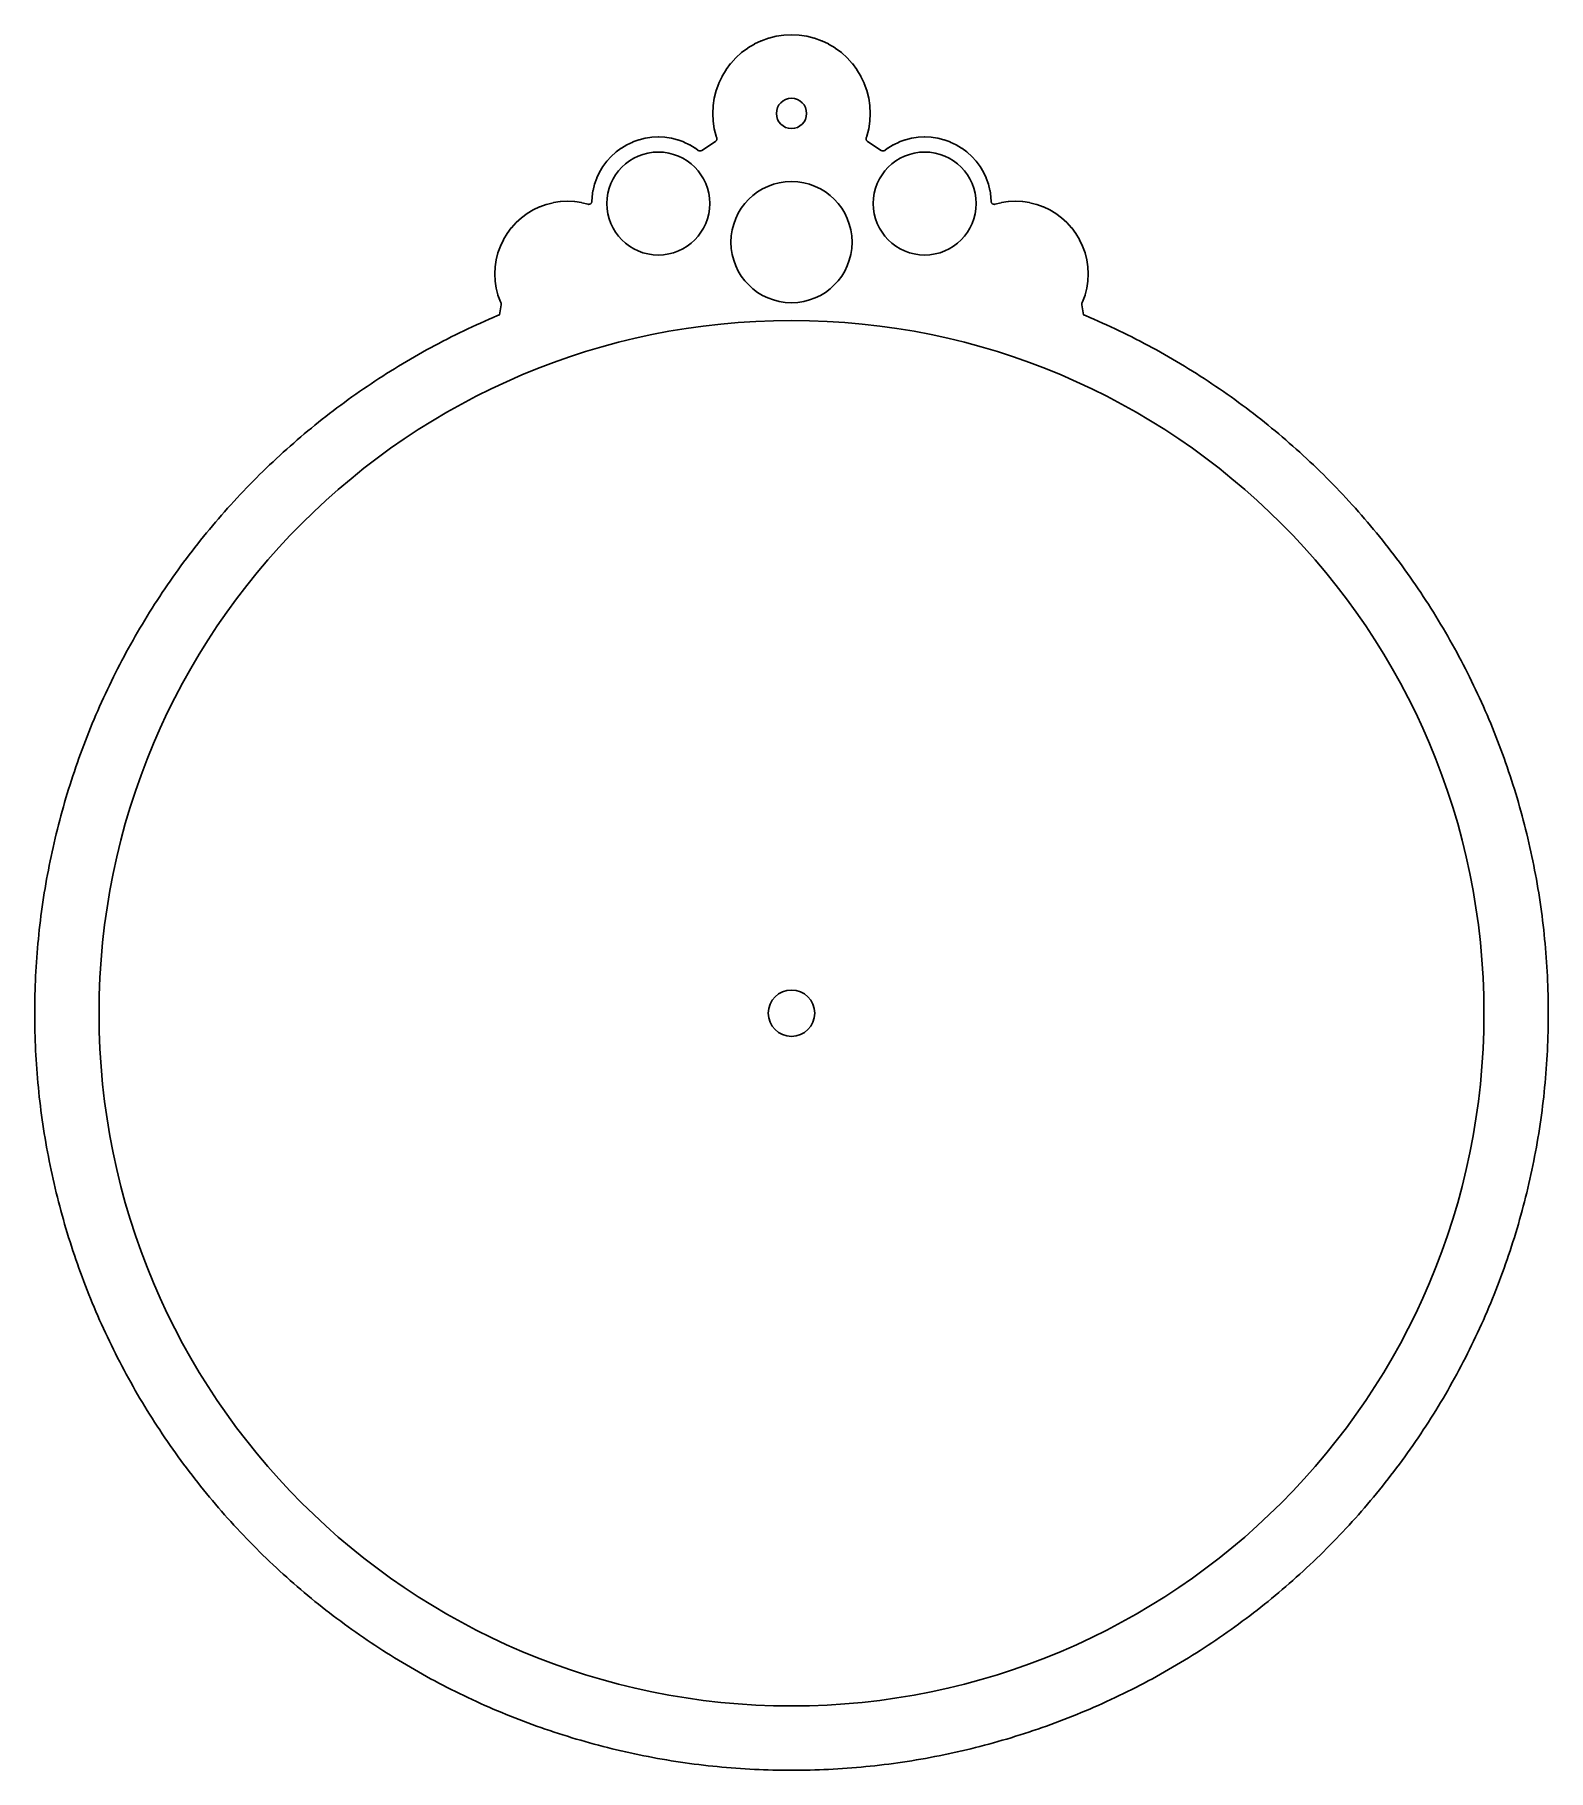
# Model space of a CAD drawing. Header units: millimetres. Extents: x -75 to 75, y -75 to 97.
import ezdxf

# ---------------------------------------------------------------- set-up
doc = ezdxf.new("R2010")
doc.units = ezdxf.units.MM
for name, color, linetype in [('CUT_INNER', 6, 'Continuous'), ('CUT_OUTER', 1, 'Continuous'), ('GUIDE', 3, 'Continuous')]:
    doc.layers.add(name, color=color, linetype=linetype)

msp = doc.modelspace()

# ---------------------------------------------------------------- linework, layer by layer
at = {"layer": 'CUT_INNER'}
for centre, radius in [((0, 89.1386), 1.5), ((-13.2, 80.2136), 5.1), ((13.2, 80.2136), 5.1), ((0, 76.3886), 6), ((0, 0), 2.3)]:
    msp.add_circle(centre, radius, dxfattribs=at)
at = {"layer": 'CUT_OUTER'}
msp.add_lwpolyline([(74.9986, -0.4602), (74.9944, -0.9204), (74.9873, -1.3805), (74.9774, -1.8406), (74.9647, -2.3006), (74.9492, -2.7605), (74.9308, -3.2204), (74.9097, -3.6801), (74.8857, -4.1396), (74.8589, -4.5991), (74.8292, -5.0583), (74.7968, -5.5173), (74.7615, -5.9762), (74.7234, -6.4348), (74.6826, -6.8932), (74.6389, -7.3513), (74.5923, -7.8091), (74.543, -8.2667), (74.4909, -8.7239), (74.436, -9.1808), (74.3782, -9.6374), (74.3177, -10.0936), (74.2544, -10.5494), (74.1882, -11.0048), (74.1193, -11.4598), (74.0476, -11.9144), (73.9731, -12.3685), (73.8958, -12.8221), (73.8158, -13.2753), (73.7329, -13.728), (73.6473, -14.1801), (73.5589, -14.6318), (73.4677, -15.0828), (73.3738, -15.5334), (73.2771, -15.9833), (73.1777, -16.4326), (73.0755, -16.8813), (72.9705, -17.3294), (72.8628, -17.7768), (72.7523, -18.2235), (72.6392, -18.6696), (72.5232, -19.1149), (72.4046, -19.5596), (72.2832, -20.0035), (72.1591, -20.4466), (72.0323, -20.889), (71.9028, -21.3306), (71.7705, -21.7714), (71.6356, -22.2113), (71.498, -22.6504), (71.3576, -23.0887), (71.2146, -23.5261), (71.0689, -23.9627), (70.9205, -24.3983), (70.7695, -24.833), (70.6158, -25.2667), (70.4594, -25.6996), (70.3004, -26.1314), (70.1388, -26.5623), (69.9745, -26.9921), (69.8075, -27.421), (69.638, -27.8488), (69.4658, -28.2756), (69.291, -28.7013), (69.1136, -29.1259), (68.9335, -29.5494), (68.7509, -29.9718), (68.5657, -30.3931), (68.378, -30.8132), (68.1876, -31.2322), (67.9947, -31.65), (67.7992, -32.0666), (67.6012, -32.482), (67.4006, -32.8962), (67.1975, -33.3092), (66.9918, -33.7208), (66.7837, -34.1313), (66.573, -34.5404), (66.3598, -34.9482), (66.1441, -35.3548), (65.9259, -35.7599), (65.7053, -36.1638), (65.4821, -36.5663), (65.2565, -36.9674), (65.0285, -37.3671), (64.798, -37.7654), (64.565, -38.1623), (64.3296, -38.5577), (64.0918, -38.9517), (63.8516, -39.3442), (63.609, -39.7353), (63.364, -40.1248), (63.1166, -40.5129), (62.8669, -40.8994), (62.6147, -41.2843), (62.3602, -41.6678), (62.1034, -42.0496), (61.8442, -42.4299), (61.5827, -42.8086), (61.3189, -43.1856), (61.0527, -43.561), (60.7843, -43.9348), (60.5136, -44.307), (60.2406, -44.6774), (59.9653, -45.0462), (59.6878, -45.4133), (59.408, -45.7787), (59.126, -46.1424), (58.8417, -46.5043), (58.5553, -46.8645), (58.2666, -47.2229), (57.9758, -47.5795), (57.6828, -47.9343), (57.3875, -48.2874), (57.0902, -48.6386), (56.7907, -48.988), (56.489, -49.3355), (56.1852, -49.6812), (55.8793, -50.025), (55.5713, -50.3669), (55.2612, -50.707), (54.9491, -51.0451), (54.6348, -51.3813), (54.3185, -51.7155), (54.0002, -52.0479), (53.6798, -52.3782), (53.3574, -52.7066), (53.033, -53.033), (52.7066, -53.3574), (52.3782, -53.6798), (52.0479, -54.0002), (51.7155, -54.3185), (51.3813, -54.6348), (51.0451, -54.9491), (50.707, -55.2612), (50.3669, -55.5713), (50.025, -55.8793), (49.6812, -56.1852), (49.3355, -56.489), (48.988, -56.7907), (48.6386, -57.0902), (48.2874, -57.3875), (47.9343, -57.6828), (47.5795, -57.9758), (47.2229, -58.2666), (46.8645, -58.5553), (46.5043, -58.8417), (46.1424, -59.126), (45.7787, -59.408), (45.4133, -59.6878), (45.0462, -59.9653), (44.6774, -60.2406), (44.307, -60.5136), (43.9348, -60.7843), (43.561, -61.0527), (43.1856, -61.3189), (42.8086, -61.5827), (42.4299, -61.8442), (42.0496, -62.1034), (41.6678, -62.3602), (41.2843, -62.6147), (40.8994, -62.8669), (40.5129, -63.1166), (40.1248, -63.364), (39.7353, -63.609), (39.3442, -63.8516), (38.9517, -64.0918), (38.5577, -64.3296), (38.1623, -64.565), (37.7654, -64.798), (37.3671, -65.0285), (36.9674, -65.2565), (36.5663, -65.4821), (36.1638, -65.7053), (35.7599, -65.9259), (35.3548, -66.1441), (34.9482, -66.3598), (34.5404, -66.573), (34.1313, -66.7837), (33.7208, -66.9918), (33.3092, -67.1975), (32.8962, -67.4006), (32.482, -67.6012), (32.0666, -67.7992), (31.65, -67.9947), (31.2322, -68.1876), (30.8132, -68.378), (30.3931, -68.5657), (29.9718, -68.7509), (29.5494, -68.9335), (29.1259, -69.1136), (28.7013, -69.291), (28.2756, -69.4658), (27.8488, -69.638), (27.421, -69.8075), (26.9921, -69.9745), (26.5623, -70.1388), (26.1314, -70.3004), (25.6996, -70.4594), (25.2667, -70.6158), (24.833, -70.7695), (24.3983, -70.9205), (23.9627, -71.0689), (23.5261, -71.2146), (23.0887, -71.3576), (22.6504, -71.498), (22.2113, -71.6356), (21.7714, -71.7705), (21.3306, -71.9028), (20.889, -72.0323), (20.4466, -72.1591), (20.0035, -72.2832), (19.5596, -72.4046), (19.1149, -72.5232), (18.6696, -72.6392), (18.2235, -72.7523), (17.7768, -72.8628), (17.3294, -72.9705), (16.8813, -73.0755), (16.4326, -73.1777), (15.9833, -73.2771), (15.5334, -73.3738), (15.0828, -73.4677), (14.6318, -73.5589), (14.1801, -73.6473), (13.728, -73.7329), (13.2753, -73.8158), (12.8221, -73.8958), (12.3685, -73.9731), (11.9144, -74.0476), (11.4598, -74.1193), (11.0048, -74.1882), (10.5494, -74.2544), (10.0936, -74.3177), (9.6374, -74.3782), (9.1808, -74.436), (8.7239, -74.4909), (8.2667, -74.543), (7.8091, -74.5923), (7.3513, -74.6389), (6.8932, -74.6826), (6.4348, -74.7234), (5.9762, -74.7615), (5.5173, -74.7968), (5.0583, -74.8292), (4.5991, -74.8589), (4.1396, -74.8857), (3.6801, -74.9097), (3.2204, -74.9308), (2.7605, -74.9492), (2.3006, -74.9647), (1.8406, -74.9774), (1.3805, -74.9873), (0.9204, -74.9944), (0.4602, -74.9986), (0, -75), (-0.4602, -74.9986), (-0.9204, -74.9944), (-1.3805, -74.9873), (-1.8406, -74.9774), (-2.3006, -74.9647), (-2.7605, -74.9492), (-3.2204, -74.9308), (-3.6801, -74.9097), (-4.1396, -74.8857), (-4.5991, -74.8589), (-5.0583, -74.8292), (-5.5173, -74.7968), (-5.9762, -74.7615), (-6.4348, -74.7234), (-6.8932, -74.6826), (-7.3513, -74.6389), (-7.8091, -74.5923), (-8.2667, -74.543), (-8.7239, -74.4909), (-9.1808, -74.436), (-9.6374, -74.3782), (-10.0936, -74.3177), (-10.5494, -74.2544), (-11.0048, -74.1882), (-11.4598, -74.1193), (-11.9144, -74.0476), (-12.3685, -73.9731), (-12.8221, -73.8958), (-13.2753, -73.8158), (-13.728, -73.7329), (-14.1801, -73.6473), (-14.6318, -73.5589), (-15.0828, -73.4677), (-15.5334, -73.3738), (-15.9833, -73.2771), (-16.4326, -73.1777), (-16.8813, -73.0755), (-17.3294, -72.9705), (-17.7768, -72.8628), (-18.2235, -72.7523), (-18.6696, -72.6392), (-19.1149, -72.5232), (-19.5596, -72.4046), (-20.0035, -72.2832), (-20.4466, -72.1591), (-20.889, -72.0323), (-21.3306, -71.9028), (-21.7714, -71.7705), (-22.2113, -71.6356), (-22.6504, -71.498), (-23.0887, -71.3576), (-23.5261, -71.2146), (-23.9627, -71.0689), (-24.3983, -70.9205), (-24.833, -70.7695), (-25.2667, -70.6158), (-25.6996, -70.4594), (-26.1314, -70.3004), (-26.5623, -70.1388), (-26.9921, -69.9745), (-27.421, -69.8075), (-27.8488, -69.638), (-28.2756, -69.4658), (-28.7013, -69.291), (-29.1259, -69.1136), (-29.5494, -68.9335), (-29.9718, -68.7509), (-30.3931, -68.5657), (-30.8132, -68.378), (-31.2322, -68.1876), (-31.65, -67.9947), (-32.0666, -67.7992), (-32.482, -67.6012), (-32.8962, -67.4006), (-33.3092, -67.1975), (-33.7208, -66.9918), (-34.1313, -66.7837), (-34.5404, -66.573), (-34.9482, -66.3598), (-35.3548, -66.1441), (-35.7599, -65.9259), (-36.1638, -65.7053), (-36.5663, -65.4821), (-36.9674, -65.2565), (-37.3671, -65.0285), (-37.7654, -64.798), (-38.1623, -64.565), (-38.5577, -64.3296), (-38.9517, -64.0918), (-39.3442, -63.8516), (-39.7353, -63.609), (-40.1248, -63.364), (-40.5129, -63.1166), (-40.8994, -62.8669), (-41.2843, -62.6147), (-41.6678, -62.3602), (-42.0496, -62.1034), (-42.4299, -61.8442), (-42.8086, -61.5827), (-43.1856, -61.3189), (-43.561, -61.0527), (-43.9348, -60.7843), (-44.307, -60.5136), (-44.6774, -60.2406), (-45.0462, -59.9653), (-45.4133, -59.6878), (-45.7787, -59.408), (-46.1424, -59.126), (-46.5043, -58.8417), (-46.8645, -58.5553), (-47.2229, -58.2666), (-47.5795, -57.9758), (-47.9343, -57.6828), (-48.2874, -57.3875), (-48.6386, -57.0902), (-48.988, -56.7907), (-49.3355, -56.489), (-49.6812, -56.1852), (-50.025, -55.8793), (-50.3669, -55.5713), (-50.707, -55.2612), (-51.0451, -54.9491), (-51.3813, -54.6348), (-51.7155, -54.3185), (-52.0479, -54.0002), (-52.3782, -53.6798), (-52.7066, -53.3574), (-53.033, -53.033), (-53.3574, -52.7066), (-53.6798, -52.3782), (-54.0002, -52.0479), (-54.3185, -51.7155), (-54.6348, -51.3813), (-54.9491, -51.0451), (-55.2612, -50.707), (-55.5713, -50.3669), (-55.8793, -50.025), (-56.1852, -49.6812), (-56.489, -49.3355), (-56.7907, -48.988), (-57.0902, -48.6386), (-57.3875, -48.2874), (-57.6828, -47.9343), (-57.9758, -47.5795), (-58.2666, -47.2229), (-58.5553, -46.8645), (-58.8417, -46.5043), (-59.126, -46.1424), (-59.408, -45.7787), (-59.6878, -45.4133), (-59.9653, -45.0462), (-60.2406, -44.6774), (-60.5136, -44.307), (-60.7843, -43.9348), (-61.0527, -43.561), (-61.3189, -43.1856), (-61.5827, -42.8086), (-61.8442, -42.4299), (-62.1034, -42.0496), (-62.3602, -41.6678), (-62.6147, -41.2843), (-62.8669, -40.8994), (-63.1166, -40.5129), (-63.364, -40.1248), (-63.609, -39.7353), (-63.8516, -39.3442), (-64.0918, -38.9517), (-64.3296, -38.5577), (-64.565, -38.1623), (-64.798, -37.7654), (-65.0285, -37.3671), (-65.2565, -36.9674), (-65.4821, -36.5663), (-65.7053, -36.1638), (-65.9259, -35.7599), (-66.1441, -35.3548), (-66.3598, -34.9482), (-66.573, -34.5404), (-66.7837, -34.1313), (-66.9918, -33.7208), (-67.1975, -33.3092), (-67.4006, -32.8962), (-67.6012, -32.482), (-67.7992, -32.0666), (-67.9947, -31.65), (-68.1876, -31.2322), (-68.378, -30.8132), (-68.5657, -30.3931), (-68.7509, -29.9718), (-68.9335, -29.5494), (-69.1136, -29.1259), (-69.291, -28.7013), (-69.4658, -28.2756), (-69.638, -27.8488), (-69.8075, -27.421), (-69.9745, -26.9921), (-70.1388, -26.5623), (-70.3004, -26.1314), (-70.4594, -25.6996), (-70.6158, -25.2667), (-70.7695, -24.833), (-70.9205, -24.3983), (-71.0689, -23.9627), (-71.2146, -23.5261), (-71.3576, -23.0887), (-71.498, -22.6504), (-71.6356, -22.2113), (-71.7705, -21.7714), (-71.9028, -21.3306), (-72.0323, -20.889), (-72.1591, -20.4466), (-72.2832, -20.0035), (-72.4046, -19.5596), (-72.5232, -19.1149), (-72.6392, -18.6696), (-72.7523, -18.2235), (-72.8628, -17.7768), (-72.9705, -17.3294), (-73.0755, -16.8813), (-73.1777, -16.4326), (-73.2771, -15.9833), (-73.3738, -15.5334), (-73.4677, -15.0828), (-73.5589, -14.6318), (-73.6473, -14.1801), (-73.7329, -13.728), (-73.8158, -13.2753), (-73.8958, -12.8221), (-73.9731, -12.3685), (-74.0476, -11.9144), (-74.1193, -11.4598), (-74.1882, -11.0048), (-74.2544, -10.5494), (-74.3177, -10.0936), (-74.3782, -9.6374), (-74.436, -9.1808), (-74.4909, -8.7239), (-74.543, -8.2667), (-74.5923, -7.8091), (-74.6389, -7.3513), (-74.6826, -6.8932), (-74.7234, -6.4348), (-74.7615, -5.9762), (-74.7968, -5.5173), (-74.8292, -5.0583), (-74.8589, -4.5991), (-74.8857, -4.1396), (-74.9097, -3.6801), (-74.9308, -3.2204), (-74.9492, -2.7605), (-74.9647, -2.3006), (-74.9774, -1.8406), (-74.9873, -1.3805), (-74.9944, -0.9204), (-74.9986, -0.4602), (-75, 0), (-74.9986, 0.4602), (-74.9944, 0.9204), (-74.9873, 1.3805), (-74.9774, 1.8406), (-74.9647, 2.3006), (-74.9492, 2.7605), (-74.9308, 3.2204), (-74.9097, 3.6801), (-74.8857, 4.1396), (-74.8589, 4.5991), (-74.8292, 5.0583), (-74.7968, 5.5173), (-74.7615, 5.9762), (-74.7234, 6.4348), (-74.6826, 6.8932), (-74.6389, 7.3513), (-74.5923, 7.8091), (-74.543, 8.2667), (-74.4909, 8.7239), (-74.436, 9.1808), (-74.3782, 9.6374), (-74.3177, 10.0936), (-74.2544, 10.5494), (-74.1882, 11.0048), (-74.1193, 11.4598), (-74.0476, 11.9144), (-73.9731, 12.3685), (-73.8958, 12.8221), (-73.8158, 13.2753), (-73.7329, 13.728), (-73.6473, 14.1801), (-73.5589, 14.6318), (-73.4677, 15.0828), (-73.3738, 15.5334), (-73.2771, 15.9833), (-73.1777, 16.4326), (-73.0755, 16.8813), (-72.9705, 17.3294), (-72.8628, 17.7768), (-72.7523, 18.2235), (-72.6392, 18.6696), (-72.5232, 19.1149), (-72.4046, 19.5596), (-72.2832, 20.0035), (-72.1591, 20.4466), (-72.0323, 20.889), (-71.9028, 21.3306), (-71.7705, 21.7714), (-71.6356, 22.2113), (-71.498, 22.6504), (-71.3576, 23.0887), (-71.2146, 23.5261), (-71.0689, 23.9627), (-70.9205, 24.3983), (-70.7695, 24.833), (-70.6158, 25.2667), (-70.4594, 25.6996), (-70.3004, 26.1314), (-70.1388, 26.5623), (-69.9745, 26.9921), (-69.8075, 27.421), (-69.638, 27.8488), (-69.4658, 28.2756), (-69.291, 28.7013), (-69.1136, 29.1259), (-68.9335, 29.5494), (-68.7509, 29.9718), (-68.5657, 30.3931), (-68.378, 30.8132), (-68.1876, 31.2322), (-67.9947, 31.65), (-67.7992, 32.0666), (-67.6012, 32.482), (-67.4006, 32.8962), (-67.1975, 33.3092), (-66.9918, 33.7208), (-66.7837, 34.1313), (-66.573, 34.5404), (-66.3598, 34.9482), (-66.1441, 35.3548), (-65.9259, 35.7599), (-65.7053, 36.1638), (-65.4821, 36.5663), (-65.2565, 36.9674), (-65.0285, 37.3671), (-64.798, 37.7654), (-64.565, 38.1623), (-64.3296, 38.5577), (-64.0918, 38.9517), (-63.8516, 39.3442), (-63.609, 39.7353), (-63.364, 40.1248), (-63.1166, 40.5129), (-62.8669, 40.8994), (-62.6147, 41.2843), (-62.3602, 41.6678), (-62.1034, 42.0496), (-61.8442, 42.4299), (-61.5827, 42.8086), (-61.3189, 43.1856), (-61.0527, 43.561), (-60.7843, 43.9348), (-60.5136, 44.307), (-60.2406, 44.6774), (-59.9653, 45.0462), (-59.6878, 45.4133), (-59.408, 45.7787), (-59.126, 46.1424), (-58.8417, 46.5043), (-58.5553, 46.8645), (-58.2666, 47.2229), (-57.9758, 47.5795), (-57.6828, 47.9343), (-57.3875, 48.2874), (-57.0902, 48.6386), (-56.7907, 48.988), (-56.489, 49.3355), (-56.1852, 49.6812), (-55.8793, 50.025), (-55.5713, 50.3669), (-55.2612, 50.707), (-54.9491, 51.0451), (-54.6348, 51.3813), (-54.3185, 51.7155), (-54.0002, 52.0479), (-53.6798, 52.3782), (-53.3574, 52.7066), (-53.033, 53.033), (-52.7066, 53.3574), (-52.3782, 53.6798), (-52.0479, 54.0002), (-51.7155, 54.3185), (-51.3813, 54.6348), (-51.0451, 54.9491), (-50.707, 55.2612), (-50.3669, 55.5713), (-50.025, 55.8793), (-49.6812, 56.1852), (-49.3355, 56.489), (-48.988, 56.7907), (-48.6386, 57.0902), (-48.2874, 57.3875), (-47.9343, 57.6828), (-47.5795, 57.9758), (-47.2229, 58.2666), (-46.8645, 58.5553), (-46.5043, 58.8417), (-46.1424, 59.126), (-45.7787, 59.408), (-45.4133, 59.6878), (-45.0462, 59.9653), (-44.6774, 60.2406), (-44.307, 60.5136), (-43.9348, 60.7843), (-43.561, 61.0527), (-43.1856, 61.3189), (-42.8086, 61.5827), (-42.4299, 61.8442), (-42.0496, 62.1034), (-41.6678, 62.3602), (-41.2843, 62.6147), (-40.8994, 62.8669), (-40.5129, 63.1166), (-40.1248, 63.364), (-39.7353, 63.609), (-39.3442, 63.8516), (-38.9517, 64.0918), (-38.5577, 64.3296), (-38.1623, 64.565), (-37.7654, 64.798), (-37.3671, 65.0285), (-36.9674, 65.2565), (-36.5663, 65.4821), (-36.1638, 65.7053), (-35.7599, 65.9259), (-35.3548, 66.1441), (-34.9482, 66.3598), (-34.5404, 66.573), (-34.1313, 66.7837), (-33.7208, 66.9918), (-33.3092, 67.1975), (-32.8962, 67.4006), (-32.482, 67.6012), (-32.0666, 67.7992), (-31.65, 67.9947), (-31.2322, 68.1876), (-30.8132, 68.378), (-30.3931, 68.5657), (-29.9718, 68.7509), (-29.5494, 68.9335), (-29.1259, 69.1136), (-28.9234, 69.1981), (-28.7619, 70.1675), (-28.7584, 70.1977), (-28.758, 70.228), (-28.7606, 70.2582), (-28.7663, 70.288), (-28.775, 70.3171), (-28.7866, 70.3451), (-28.8488, 70.4767), (-28.8544, 70.4902), (-29.0875, 71.1417), (-29.0918, 71.1557), (-29.2599, 71.8268), (-29.2627, 71.8413), (-29.3642, 72.5256), (-29.3657, 72.5403), (-29.3996, 73.2313), (-29.3996, 73.246), (-29.3657, 73.937), (-29.3642, 73.9516), (-29.2627, 74.636), (-29.2599, 74.6504), (-29.0918, 75.3215), (-29.0875, 75.3356), (-28.8544, 75.987), (-28.8488, 76.0006), (-28.553, 76.626), (-28.546, 76.639), (-28.1904, 77.2324), (-28.1822, 77.2447), (-27.7701, 77.8004), (-27.7607, 77.8117), (-27.2961, 78.3243), (-27.2857, 78.3348), (-26.7731, 78.7994), (-26.7617, 78.8087), (-26.206, 79.2208), (-26.1938, 79.229), (-25.6004, 79.5847), (-25.5874, 79.5916), (-24.962, 79.8874), (-24.9484, 79.893), (-24.297, 80.1261), (-24.2829, 80.1304), (-23.6118, 80.2985), (-23.5974, 80.3014), (-22.913, 80.4029), (-22.8984, 80.4043), (-22.2074, 80.4383), (-22.1926, 80.4383), (-21.5016, 80.4043), (-21.487, 80.4029), (-20.8026, 80.3014), (-20.7882, 80.2985), (-20.1625, 80.1418), (-20.1336, 80.136), (-20.1043, 80.1331), (-20.0749, 80.1331), (-20.0456, 80.136), (-20.0167, 80.1418), (-19.9885, 80.1503), (-19.9613, 80.1616), (-19.9354, 80.1755), (-19.9109, 80.1918), (-19.8881, 80.2105), (-19.8673, 80.2313), (-19.8486, 80.2541), (-19.8323, 80.2785), (-19.8184, 80.3045), (-19.8071, 80.3317), (-19.7986, 80.3599), (-19.7928, 80.3888), (-19.79, 80.4181), (-19.7686, 80.8532), (-19.7671, 80.8678), (-19.6743, 81.4939), (-19.6714, 81.5084), (-19.5176, 82.1224), (-19.5133, 82.1364), (-19.3001, 82.7324), (-19.2945, 82.746), (-19.0238, 83.3182), (-19.0169, 83.3312), (-18.6915, 83.8741), (-18.6833, 83.8863), (-18.3063, 84.3947), (-18.2969, 84.4061), (-17.8719, 84.8751), (-17.8614, 84.8855), (-17.3925, 85.3106), (-17.3811, 85.3199), (-16.8727, 85.6969), (-16.8604, 85.7051), (-16.3175, 86.0305), (-16.3046, 86.0375), (-15.7324, 86.3081), (-15.7188, 86.3137), (-15.1228, 86.527), (-15.1087, 86.5312), (-14.4947, 86.685), (-14.4803, 86.6879), (-13.8542, 86.7808), (-13.8396, 86.7822), (-13.2074, 86.8133), (-13.1926, 86.8133), (-12.5604, 86.7822), (-12.5458, 86.7808), (-11.9197, 86.6879), (-11.9053, 86.685), (-11.2913, 86.5312), (-11.2772, 86.527), (-10.6812, 86.3137), (-10.6676, 86.3081), (-10.0954, 86.0375), (-10.0825, 86.0305), (-9.5396, 85.7051), (-9.5273, 85.6969), (-9.235, 85.4801), (-9.2095, 85.4632), (-9.1825, 85.4489), (-9.1542, 85.4375), (-9.1249, 85.429), (-9.0948, 85.4236), (-9.0643, 85.4212), (-9.0338, 85.4219), (-9.0035, 85.4258), (-8.9738, 85.4326), (-8.9449, 85.4425), (-8.9171, 85.4553), (-8.8908, 85.4708), (-7.5272, 86.3723), (-7.5042, 86.3891), (-7.4829, 86.4081), (-7.4635, 86.4289), (-7.4462, 86.4516), (-7.4311, 86.4757), (-7.4183, 86.5012), (-7.408, 86.5278), (-7.4003, 86.5552), (-7.3952, 86.5832), (-7.3928, 86.6116), (-7.3932, 86.6401), (-7.3962, 86.6685), (-7.4019, 86.6964), (-7.4102, 86.7236), (-7.4617, 86.8675), (-7.4659, 86.8816), (-7.6483, 87.6098), (-7.6512, 87.6242), (-7.7614, 88.3668), (-7.7628, 88.3815), (-7.7996, 89.1313), (-7.7996, 89.146), (-7.7628, 89.8958), (-7.7614, 89.9105), (-7.6512, 90.6531), (-7.6483, 90.6675), (-7.4659, 91.3957), (-7.4617, 91.4098), (-7.2087, 92.1166), (-7.2031, 92.1302), (-6.8821, 92.8089), (-6.8752, 92.8218), (-6.4892, 93.4658), (-6.4811, 93.478), (-6.0339, 94.081), (-6.0245, 94.0924), (-5.5204, 94.6486), (-5.51, 94.659), (-4.9537, 95.1632), (-4.9424, 95.1725), (-4.3394, 95.6197), (-4.3271, 95.6279), (-3.6832, 96.0138), (-3.6702, 96.0208), (-2.9916, 96.3417), (-2.978, 96.3474), (-2.2712, 96.6003), (-2.2571, 96.6046), (-1.5288, 96.787), (-1.5144, 96.7898), (-0.7718, 96.9), (-0.7572, 96.9014), (-0.0074, 96.9383), (0.0074, 96.9383), (0.7572, 96.9014), (0.7718, 96.9), (1.5144, 96.7898), (1.5288, 96.787), (2.2571, 96.6046), (2.2712, 96.6003), (2.978, 96.3474), (2.9916, 96.3417), (3.6702, 96.0208), (3.6832, 96.0138), (4.3271, 95.6279), (4.3394, 95.6197), (4.9424, 95.1725), (4.9537, 95.1632), (5.51, 94.659), (5.5204, 94.6486), (6.0245, 94.0924), (6.0339, 94.081), (6.4811, 93.478), (6.4892, 93.4658), (6.8752, 92.8218), (6.8821, 92.8089), (7.2031, 92.1302), (7.2087, 92.1166), (7.4617, 91.4098), (7.4659, 91.3957), (7.6483, 90.6675), (7.6512, 90.6531), (7.7614, 89.9105), (7.7628, 89.8958), (7.7996, 89.146), (7.7996, 89.1313), (7.7628, 88.3815), (7.7614, 88.3668), (7.6512, 87.6242), (7.6483, 87.6098), (7.4659, 86.8816), (7.4617, 86.8675), (7.4102, 86.7236), (7.4019, 86.6964), (7.3962, 86.6685), (7.3932, 86.6401), (7.3928, 86.6116), (7.3952, 86.5832), (7.4003, 86.5552), (7.408, 86.5278), (7.4183, 86.5012), (7.4311, 86.4757), (7.4462, 86.4516), (7.4635, 86.4289), (7.4829, 86.4081), (7.5042, 86.3891), (7.5272, 86.3723), (8.8908, 85.4708), (8.9171, 85.4553), (8.9449, 85.4425), (8.9738, 85.4326), (9.0035, 85.4258), (9.0338, 85.4219), (9.0643, 85.4212), (9.0948, 85.4236), (9.1249, 85.429), (9.1542, 85.4375), (9.1825, 85.4489), (9.2095, 85.4632), (9.235, 85.4801), (9.5273, 85.6969), (9.5396, 85.7051), (10.0825, 86.0305), (10.0954, 86.0375), (10.6676, 86.3081), (10.6812, 86.3137), (11.2772, 86.527), (11.2913, 86.5312), (11.9053, 86.685), (11.9197, 86.6879), (12.5458, 86.7808), (12.5604, 86.7822), (13.1926, 86.8133), (13.2074, 86.8133), (13.8396, 86.7822), (13.8542, 86.7808), (14.4803, 86.6879), (14.4947, 86.685), (15.1087, 86.5312), (15.1228, 86.527), (15.7188, 86.3137), (15.7324, 86.3081), (16.3046, 86.0375), (16.3175, 86.0305), (16.8604, 85.7051), (16.8727, 85.6969), (17.3811, 85.3199), (17.3925, 85.3106), (17.8614, 84.8855), (17.8719, 84.8751), (18.2969, 84.4061), (18.3063, 84.3947), (18.6833, 83.8863), (18.6915, 83.8741), (19.0169, 83.3312), (19.0238, 83.3182), (19.2945, 82.746), (19.3001, 82.7324), (19.5133, 82.1364), (19.5176, 82.1224), (19.6714, 81.5084), (19.6743, 81.4939), (19.7671, 80.8678), (19.7686, 80.8532), (19.79, 80.4181), (19.7928, 80.3888), (19.7986, 80.3599), (19.8071, 80.3317), (19.8184, 80.3045), (19.8323, 80.2785), (19.8486, 80.2541), (19.8673, 80.2313), (19.8881, 80.2105), (19.9109, 80.1918), (19.9354, 80.1755), (19.9613, 80.1616), (19.9885, 80.1503), (20.0167, 80.1418), (20.0456, 80.136), (20.0749, 80.1331), (20.1043, 80.1331), (20.1336, 80.136), (20.1625, 80.1418), (20.7882, 80.2985), (20.8026, 80.3014), (21.487, 80.4029), (21.5016, 80.4043), (22.1926, 80.4383), (22.2074, 80.4383), (22.8984, 80.4043), (22.913, 80.4029), (23.5974, 80.3014), (23.6118, 80.2985), (24.2829, 80.1304), (24.297, 80.1261), (24.9484, 79.893), (24.962, 79.8874), (25.5874, 79.5916), (25.6004, 79.5847), (26.1938, 79.229), (26.206, 79.2208), (26.7617, 78.8087), (26.7731, 78.7994), (27.2857, 78.3348), (27.2961, 78.3243), (27.7607, 77.8117), (27.7701, 77.8004), (28.1822, 77.2447), (28.1904, 77.2324), (28.546, 76.639), (28.553, 76.626), (28.8488, 76.0006), (28.8544, 75.987), (29.0875, 75.3356), (29.0918, 75.3215), (29.2599, 74.6504), (29.2627, 74.636), (29.3642, 73.9516), (29.3657, 73.937), (29.3996, 73.246), (29.3996, 73.2313), (29.3657, 72.5403), (29.3642, 72.5256), (29.2627, 71.8413), (29.2599, 71.8268), (29.0918, 71.1557), (29.0875, 71.1417), (28.8544, 70.4902), (28.8488, 70.4767), (28.7866, 70.3451), (28.775, 70.3171), (28.7663, 70.288), (28.7606, 70.2582), (28.758, 70.228), (28.7584, 70.1977), (28.7619, 70.1675), (28.9234, 69.1981), (29.1259, 69.1136), (29.5494, 68.9335), (29.9718, 68.7509), (30.3931, 68.5657), (30.8132, 68.378), (31.2322, 68.1876), (31.65, 67.9947), (32.0666, 67.7992), (32.482, 67.6012), (32.8962, 67.4006), (33.3092, 67.1975), (33.7208, 66.9918), (34.1313, 66.7837), (34.5404, 66.573), (34.9482, 66.3598), (35.3548, 66.1441), (35.7599, 65.9259), (36.1638, 65.7053), (36.5663, 65.4821), (36.9674, 65.2565), (37.3671, 65.0285), (37.7654, 64.798), (38.1623, 64.565), (38.5577, 64.3296), (38.9517, 64.0918), (39.3442, 63.8516), (39.7353, 63.609), (40.1248, 63.364), (40.5129, 63.1166), (40.8994, 62.8669), (41.2843, 62.6147), (41.6678, 62.3602), (42.0496, 62.1034), (42.4299, 61.8442), (42.8086, 61.5827), (43.1856, 61.3189), (43.561, 61.0527), (43.9348, 60.7843), (44.307, 60.5136), (44.6774, 60.2406), (45.0462, 59.9653), (45.4133, 59.6878), (45.7787, 59.408), (46.1424, 59.126), (46.5043, 58.8417), (46.8645, 58.5553), (47.2229, 58.2666), (47.5795, 57.9758), (47.9343, 57.6828), (48.2874, 57.3875), (48.6386, 57.0902), (48.988, 56.7907), (49.3355, 56.489), (49.6812, 56.1852), (50.025, 55.8793), (50.3669, 55.5713), (50.707, 55.2612), (51.0451, 54.9491), (51.3813, 54.6348), (51.7155, 54.3185), (52.0479, 54.0002), (52.3782, 53.6798), (52.7066, 53.3574), (53.033, 53.033), (53.3574, 52.7066), (53.6798, 52.3782), (54.0002, 52.0479), (54.3185, 51.7155), (54.6348, 51.3813), (54.9491, 51.0451), (55.2612, 50.707), (55.5713, 50.3669), (55.8793, 50.025), (56.1852, 49.6812), (56.489, 49.3355), (56.7907, 48.988), (57.0902, 48.6386), (57.3875, 48.2874), (57.6828, 47.9343), (57.9758, 47.5795), (58.2666, 47.2229), (58.5553, 46.8645), (58.8417, 46.5043), (59.126, 46.1424), (59.408, 45.7787), (59.6878, 45.4133), (59.9653, 45.0462), (60.2406, 44.6774), (60.5136, 44.307), (60.7843, 43.9348), (61.0527, 43.561), (61.3189, 43.1856), (61.5827, 42.8086), (61.8442, 42.4299), (62.1034, 42.0496), (62.3602, 41.6678), (62.6147, 41.2843), (62.8669, 40.8994), (63.1166, 40.5129), (63.364, 40.1248), (63.609, 39.7353), (63.8516, 39.3442), (64.0918, 38.9517), (64.3296, 38.5577), (64.565, 38.1623), (64.798, 37.7654), (65.0285, 37.3671), (65.2565, 36.9674), (65.4821, 36.5663), (65.7053, 36.1638), (65.9259, 35.7599), (66.1441, 35.3548), (66.3598, 34.9482), (66.573, 34.5404), (66.7837, 34.1313), (66.9918, 33.7208), (67.1975, 33.3092), (67.4006, 32.8962), (67.6012, 32.482), (67.7992, 32.0666), (67.9947, 31.65), (68.1876, 31.2322), (68.378, 30.8132), (68.5657, 30.3931), (68.7509, 29.9718), (68.9335, 29.5494), (69.1136, 29.1259), (69.291, 28.7013), (69.4658, 28.2756), (69.638, 27.8488), (69.8075, 27.421), (69.9745, 26.9921), (70.1388, 26.5623), (70.3004, 26.1314), (70.4594, 25.6996), (70.6158, 25.2667), (70.7695, 24.833), (70.9205, 24.3983), (71.0689, 23.9627), (71.2146, 23.5261), (71.3576, 23.0887), (71.498, 22.6504), (71.6356, 22.2113), (71.7705, 21.7714), (71.9028, 21.3306), (72.0323, 20.889), (72.1591, 20.4466), (72.2832, 20.0035), (72.4046, 19.5596), (72.5232, 19.1149), (72.6392, 18.6696), (72.7523, 18.2235), (72.8628, 17.7768), (72.9705, 17.3294), (73.0755, 16.8813), (73.1777, 16.4326), (73.2771, 15.9833), (73.3738, 15.5334), (73.4677, 15.0828), (73.5589, 14.6318), (73.6473, 14.1801), (73.7329, 13.728), (73.8158, 13.2753), (73.8958, 12.8221), (73.9731, 12.3685), (74.0476, 11.9144), (74.1193, 11.4598), (74.1882, 11.0048), (74.2544, 10.5494), (74.3177, 10.0936), (74.3782, 9.6374), (74.436, 9.1808), (74.4909, 8.7239), (74.543, 8.2667), (74.5923, 7.8091), (74.6389, 7.3513), (74.6826, 6.8932), (74.7234, 6.4348), (74.7615, 5.9762), (74.7968, 5.5173), (74.8292, 5.0583), (74.8589, 4.5991), (74.8857, 4.1396), (74.9097, 3.6801), (74.9308, 3.2204), (74.9492, 2.7605), (74.9647, 2.3006), (74.9774, 1.8406), (74.9873, 1.3805), (74.9944, 0.9204), (74.9986, 0.4602), (75, 0)], close=True, dxfattribs=at)
at = {"layer": 'GUIDE'}
msp.add_circle((0, 0), 68.625, dxfattribs=at)

doc.saveas('drawing.dxf')
